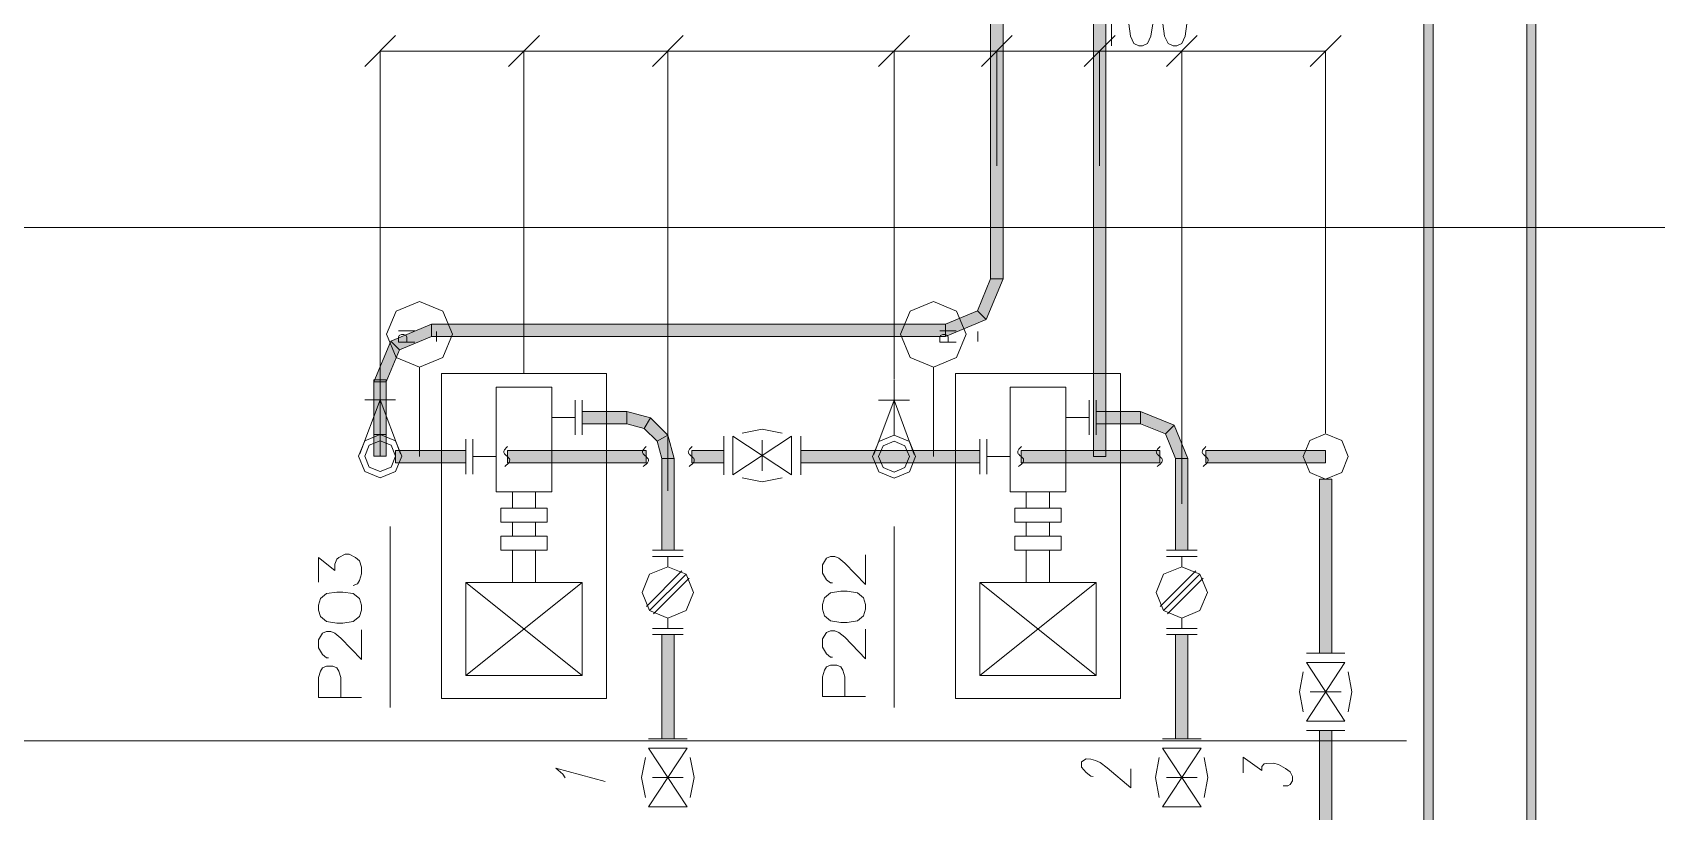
# Model space of a CAD drawing. Header units: millimetres. Extents: x 261 to 114907, y 32 to 1998430.
# Drawn here: x 64702 to 72605, y 1959214 to 1963001 of the extents above; entities that cross this region are included whole.
import ezdxf

# ---------------------------------------------------------------- set-up
doc = ezdxf.new("R2010")
doc.units = ezdxf.units.MM

msp = doc.modelspace()

# ---------------------------------------------------------------- hatches: boundary and pattern name
h = msp.add_hatch(color=0)
h.dxf.hatch_style = 2
h.paths.add_polyline_path([(71517.8, 1958852.2), (71472.6, 1958852.2), (71472.6, 1977070.1), (71517.8, 1977070.1)])
h = msp.add_hatch(color=0)
h.dxf.hatch_style = 2
h.paths.add_polyline_path([(72017.7, 1958351.9), (71972.9, 1958351.9), (71972.9, 1976569.8), (72017.7, 1976569.8)])
h = msp.add_hatch(color=0)
h.dxf.hatch_style = 2
h.paths.add_polyline_path([(69424.9, 1961802.7), (69364.5, 1961802.7), (69364.5, 1971054.9), (69424.9, 1971054.9)])
h = msp.add_hatch(color=0)
h.dxf.hatch_style = 2
h.paths.add_polyline_path([(69924.7, 1960939.1), (69864.8, 1960939.1), (69864.8, 1967054.2), (69924.7, 1967054.2)])
h = msp.add_hatch(color=0)
h.dxf.hatch_style = 2
h.paths.add_polyline_path([(69342.6, 1961604.9), (69424.9, 1961802.7), (69364.5, 1961802.7), (69300.3, 1961647.1)])
h = msp.add_hatch(color=0)
h.dxf.hatch_style = 2
h.paths.add_polyline_path([(69144.8, 1961522.6), (69342.6, 1961604.9), (69300.3, 1961647.1), (69144.8, 1961582.9)])
h = msp.add_hatch(color=0)
h.dxf.hatch_style = 2
h.paths.add_polyline_path([(66644.2, 1961582.9), (66445.9, 1961500.6), (66488.6, 1961458.3), (66644.2, 1961522.6)])
h = msp.add_hatch(color=0)
h.dxf.hatch_style = 2
h.paths.add_polyline_path([(69144.8, 1961582.9), (69144.8, 1961522.6), (66644.2, 1961522.6), (66644.2, 1961582.9)])
h = msp.add_hatch(color=0)
h.dxf.hatch_style = 2
h.paths.add_polyline_path([(66445.9, 1961500.6), (66364.1, 1961302.8), (66424, 1961302.8), (66488.6, 1961458.3)])
h = msp.add_hatch(color=0)
h.dxf.hatch_style = 2
h.paths.add_polyline_path([(66424, 1961046.4), (66364.1, 1961046.4), (66364.1, 1961313.1), (66424, 1961313.1)])
h = msp.add_hatch(color=0)
h.dxf.hatch_style = 2
h.paths.add_polyline_path([(66424, 1960941.2), (66364.1, 1960941.2), (66364.1, 1961302.8), (66424, 1961302.8)])
h = msp.add_hatch(color=0)
h.dxf.hatch_style = 2
h.paths.add_polyline_path([(67376.7, 1961099), (67376.7, 1961158.9), (67593.9, 1961158.9), (67593.9, 1961099)])
h = msp.add_hatch(color=0)
h.dxf.hatch_style = 2
h.paths.add_polyline_path([(67709, 1961128.3), (67593.9, 1961158.9), (67593.9, 1961099), (67678.8, 1961076.1)])
h = msp.add_hatch(color=0)
h.dxf.hatch_style = 2
h.paths.add_polyline_path([(67793.4, 1961043.8), (67709, 1961128.3), (67678.8, 1961076.1), (67741.3, 1961014.1)])
h = msp.add_hatch(color=0)
h.dxf.hatch_style = 2
h.paths.add_polyline_path([(69877.3, 1961099), (69877.3, 1961158.9), (70094.5, 1961158.9), (70094.5, 1961099)])
h = msp.add_hatch(color=0)
h.dxf.hatch_style = 2
h.paths.add_polyline_path([(70257.4, 1961091.6), (70094.5, 1961158.9), (70094.5, 1961099), (70214.7, 1961049.4)])
h = msp.add_hatch(color=0)
h.dxf.hatch_style = 2
h.paths.add_polyline_path([(70324.6, 1960929.2), (70257.4, 1961091.6), (70214.7, 1961049.4), (70264.7, 1960929.2)])
h = msp.add_hatch(color=0)
h.dxf.hatch_style = 2
h.paths.add_polyline_path([(67824, 1960929.2), (67793.4, 1961043.8), (67741.3, 1961014.1), (67764.1, 1960929.2)])
h = msp.add_hatch(color=0)
h.dxf.hatch_style = 2
h.paths.add_polyline_path([(66811.8, 1960968.8), (66811.8, 1960908.9), (66468.8, 1960908.9), (66468.8, 1960968.8)])
h = msp.add_hatch(color=0)
h.dxf.hatch_style = 2
h.paths.add_polyline_path([(67687.8, 1960968.8), (67687.8, 1960908.9), (67013, 1960908.9), (67013, 1960968.8)])
h = msp.add_hatch(color=0)
h.dxf.hatch_style = 2
h.paths.add_polyline_path([(67764.1, 1960929.2), (67824, 1960929.2), (67824, 1960484), (67764.1, 1960484)])
h = msp.add_hatch(color=0)
h.dxf.hatch_style = 2
h.paths.add_polyline_path([(68065.8, 1960968.8), (68065.8, 1960908.9), (67911.1, 1960908.9), (67911.1, 1960968.8)])
h = msp.add_hatch(color=0)
h.dxf.hatch_style = 2
h.paths.add_polyline_path([(69312.4, 1960968.8), (69312.4, 1960908.9), (68441.1, 1960908.9), (68441.1, 1960968.8)])
h = msp.add_hatch(color=0)
h.dxf.hatch_style = 2
h.paths.add_polyline_path([(70188.5, 1960968.8), (70188.5, 1960908.9), (69513.6, 1960908.9), (69513.6, 1960968.8)])
h = msp.add_hatch(color=0)
h.dxf.hatch_style = 2
h.paths.add_polyline_path([(70264.7, 1960929.2), (70324.6, 1960929.2), (70324.6, 1960484), (70264.7, 1960484)])
h = msp.add_hatch(color=0)
h.dxf.hatch_style = 2
h.paths.add_polyline_path([(70411.7, 1960908.9), (70411.7, 1960968.8), (70994.7, 1960968.8), (70994.7, 1960908.9)])
h = msp.add_hatch(color=0)
h.dxf.hatch_style = 2
h.paths.add_polyline_path([(70965, 1960828.8), (71024.9, 1960828.8), (71024.9, 1959982.9), (70965, 1959982.9)])
h = msp.add_hatch(color=0)
h.dxf.hatch_style = 2
h.paths.add_polyline_path([(67764.1, 1960073.8), (67824, 1960073.8), (67824, 1959566.2), (67764.1, 1959566.2)])
h = msp.add_hatch(color=0)
h.dxf.hatch_style = 2
h.paths.add_polyline_path([(70264.7, 1960073.8), (70324.6, 1960073.8), (70324.6, 1959566.2), (70264.7, 1959566.2)])
h = msp.add_hatch(color=0)
h.dxf.hatch_style = 2
h.paths.add_polyline_path([(70965, 1959608), (71024.9, 1959608), (71024.9, 1957852), (70965, 1957852)])

# ---------------------------------------------------------------- linework, layer by layer
at = {"color": 0, "lineweight": 0}
for points in [[(71517.8, 1958852.2), (71472.6, 1958852.2), (71472.6, 1977070.1), (71517.8, 1977070.1)], [(72017.7, 1958351.9), (71972.9, 1958351.9), (71972.9, 1976569.8), (72017.7, 1976569.8)], [(69424.9, 1961802.7), (69364.5, 1961802.7), (69364.5, 1971054.9), (69424.9, 1971054.9)], [(69924.7, 1960939.1), (69864.8, 1960939.1), (69864.8, 1967054.2), (69924.7, 1967054.2)], [(70086.3, 1963186.3), (70061.3, 1963174.3), (70044.5, 1963138.5), (70036.3, 1963079), (70036.3, 1963043.3), (70044.5, 1962983.8), (70061.3, 1962948), (70086.3, 1962936), (70103.1, 1962936), (70128.1, 1962948), (70144.5, 1962983.8), (70153.1, 1963043.3), (70153.1, 1963079), (70144.5, 1963138.5), (70128.1, 1963174.3), (70103.1, 1963186.3)], [(70253.1, 1963186.3), (70228.1, 1963174.3), (70211.3, 1963138.5), (70203.1, 1963079), (70203.1, 1963043.3), (70211.3, 1962983.8), (70228.1, 1962948), (70253.1, 1962936), (70269.9, 1962936), (70294.9, 1962948), (70311.3, 1962983.8), (70319.9, 1963043.3), (70319.9, 1963079), (70311.3, 1963138.5), (70294.9, 1963174.3), (70269.9, 1963186.3)], [(69342.6, 1961604.9), (69424.9, 1961802.7), (69364.5, 1961802.7), (69300.3, 1961647.1)], [(66425.7, 1961533.8), (66472.7, 1961646.7), (66585.6, 1961693.6), (66698.5, 1961646.7), (66745.4, 1961533.8), (66698.5, 1961420.9), (66585.6, 1961374.3), (66472.7, 1961420.9)], [(68926.3, 1961533.8), (68973.3, 1961646.7), (69086.2, 1961693.6), (69199.1, 1961646.7), (69246, 1961533.8), (69199.1, 1961420.9), (69086.2, 1961374.3), (68973.3, 1961420.9)], [(69144.8, 1961522.6), (69342.6, 1961604.9), (69300.3, 1961647.1), (69144.8, 1961582.9)], [(66644.2, 1961582.9), (66445.9, 1961500.6), (66488.6, 1961458.3), (66644.2, 1961522.6)], [(69144.8, 1961582.9), (69144.8, 1961522.6), (66644.2, 1961522.6), (66644.2, 1961582.9)], [(66445.9, 1961500.6), (66364.1, 1961302.8), (66424, 1961302.8), (66488.6, 1961458.3)], [(66424, 1961046.4), (66364.1, 1961046.4), (66364.1, 1961313.1), (66424, 1961313.1)], [(66424, 1960941.2), (66364.1, 1960941.2), (66364.1, 1961302.8), (66424, 1961302.8)], [(67376.7, 1961099), (67376.7, 1961158.9), (67593.9, 1961158.9), (67593.9, 1961099)], [(67709, 1961128.3), (67593.9, 1961158.9), (67593.9, 1961099), (67678.8, 1961076.1)], [(67793.4, 1961043.8), (67709, 1961128.3), (67678.8, 1961076.1), (67741.3, 1961014.1)], [(69877.3, 1961099), (69877.3, 1961158.9), (70094.5, 1961158.9), (70094.5, 1961099)], [(70257.4, 1961091.6), (70094.5, 1961158.9), (70094.5, 1961099), (70214.7, 1961049.4)], [(70324.6, 1960929.2), (70257.4, 1961091.6), (70214.7, 1961049.4), (70264.7, 1960929.2)], [(66289.1, 1960941.2), (66319.7, 1961015.4), (66393.8, 1961046.4), (66468.4, 1961015.4), (66498.9, 1960941.2), (66468.4, 1960867.1), (66393.8, 1960836.1), (66319.7, 1960867.1)], [(66318.8, 1960941.2), (66340.8, 1960994.3), (66393.8, 1961016.2), (66447.2, 1960994.3), (66468.8, 1960941.2), (66447.2, 1960888.2), (66393.8, 1960866.3), (66340.8, 1960888.2)], [(67824, 1960929.2), (67793.4, 1961043.8), (67741.3, 1961014.1), (67764.1, 1960929.2)], [(68789.7, 1960939.1), (68820.3, 1961013.2), (68894.4, 1961043.8), (68969, 1961013.2), (68999.6, 1960939.1), (68969, 1960864.5), (68894.4, 1960833.9), (68820.3, 1960864.5)], [(68819.4, 1960939.1), (68841.4, 1960992.1), (68894.4, 1961014.1), (68947.4, 1960992.1), (68969.4, 1960939.1), (68947.4, 1960886.1), (68894.4, 1960864.1), (68841.4, 1960886.1)], [(70884.8, 1960939.1), (70917.1, 1961016.7), (70994.7, 1961049), (71072.7, 1961016.7), (71104.6, 1960939.1), (71072.7, 1960861.1), (70994.7, 1960828.8), (70917.1, 1960861.1)], [(66811.8, 1960968.8), (66811.8, 1960908.9), (66468.8, 1960908.9), (66468.8, 1960968.8)], [(67687.8, 1960968.8), (67687.8, 1960908.9), (67013, 1960908.9), (67013, 1960968.8)], [(67764.1, 1960929.2), (67824, 1960929.2), (67824, 1960484), (67764.1, 1960484)], [(68065.8, 1960968.8), (68065.8, 1960908.9), (67911.1, 1960908.9), (67911.1, 1960968.8)], [(69312.4, 1960968.8), (69312.4, 1960908.9), (68441.1, 1960908.9), (68441.1, 1960968.8)], [(70188.5, 1960968.8), (70188.5, 1960908.9), (69513.6, 1960908.9), (69513.6, 1960968.8)], [(70264.7, 1960929.2), (70324.6, 1960929.2), (70324.6, 1960484), (70264.7, 1960484)], [(70411.7, 1960908.9), (70411.7, 1960968.8), (70994.7, 1960968.8), (70994.7, 1960908.9)], [(70965, 1960828.8), (71024.9, 1960828.8), (71024.9, 1959982.9), (70965, 1959982.9)], [(67668.9, 1960278.9), (67705.5, 1960367.3), (67793.9, 1960403.9), (67882.6, 1960367.3), (67919.3, 1960278.9), (67882.6, 1960190.6), (67793.9, 1960154), (67705.5, 1960190.6)], [(70169.5, 1960278.9), (70206.1, 1960367.3), (70294.5, 1960403.9), (70383.2, 1960367.3), (70419.4, 1960278.9), (70383.2, 1960190.6), (70294.5, 1960154), (70206.1, 1960190.6)], [(66213.2, 1960128.5), (66183.5, 1960128.5), (66133.5, 1960136.7), (66103.4, 1960160.9), (66093.5, 1960192.7), (66093.5, 1960216.9), (66103.4, 1960248.8), (66133.5, 1960272.9), (66183.5, 1960280.7), (66213.2, 1960280.7), (66263.2, 1960272.9), (66293.4, 1960248.8), (66303.3, 1960216.9), (66303.3, 1960192.7), (66293.4, 1960160.9), (66263.2, 1960136.7)], [(68666, 1960132.8), (68635.9, 1960132.8), (68585.9, 1960140.6), (68555.7, 1960164.7), (68545.8, 1960196.6), (68545.8, 1960220.8), (68555.7, 1960252.6), (68585.9, 1960276.8), (68635.9, 1960284.5), (68666, 1960284.5), (68716, 1960276.8), (68745.8, 1960252.6), (68755.7, 1960220.8), (68755.7, 1960196.6), (68745.8, 1960164.7), (68716, 1960140.6)], [(67764.1, 1960073.8), (67824, 1960073.8), (67824, 1959566.2), (67764.1, 1959566.2)], [(70264.7, 1960073.8), (70324.6, 1960073.8), (70324.6, 1959566.2), (70264.7, 1959566.2)], [(70965, 1959608), (71024.9, 1959608), (71024.9, 1957852), (70965, 1957852)]]:
    msp.add_lwpolyline(points, close=True, dxfattribs=at)
for points in [[(69953.2, 1963186.3), (69953.2, 1962936)], [(66468.8, 1962986), (66318.8, 1962836)], [(67019.1, 1962836), (67169, 1962986)], [(67169, 1962986), (67019.1, 1962836)], [(67718.9, 1962836), (67868.8, 1962986)], [(67868.8, 1962986), (67718.9, 1962836)], [(68819.4, 1962836), (68969.4, 1962986)], [(68969.4, 1962986), (68819.4, 1962836)], [(69319.7, 1962836), (69469.7, 1962986)], [(69469.7, 1962986), (69319.7, 1962836)], [(69819.6, 1962836), (69970, 1962986)], [(69970, 1962986), (69819.6, 1962836)], [(70219.5, 1962836), (70369.4, 1962986)], [(70369.4, 1962986), (70219.5, 1962836)], [(70919.7, 1962836), (71069.7, 1962986)], [(66393.8, 1960944.7), (66393.8, 1962913.1)], [(66393.8, 1962911), (67094, 1962911)], [(67094, 1961346.3), (67094, 1962913.1)], [(67094, 1961346.3), (67094, 1962913.1)], [(67094, 1962911), (67793.9, 1962911)], [(67793.9, 1960772.8), (67793.9, 1962913.1)], [(67793.9, 1960772.8), (67793.9, 1962913.1)], [(67793.9, 1962911), (68894.4, 1962911)], [(68894.4, 1961314.4), (68894.4, 1962913.1)], [(68894.4, 1961314.4), (68894.4, 1962913.1)], [(68894.4, 1962911), (69394.7, 1962911)], [(69394.7, 1962352.9), (69394.7, 1962913.1)], [(69394.7, 1962352.9), (69394.7, 1962913.1)], [(69394.7, 1962911), (69895, 1962911)], [(69895, 1962352.9), (69895, 1962913.1)], [(69895, 1962352.9), (69895, 1962913.1)], [(69895, 1962911), (70294.5, 1962911)], [(70294.5, 1960709.8), (70294.5, 1962913.1)], [(70294.5, 1960709.8), (70294.5, 1962913.1)], [(70294.5, 1962911), (70994.7, 1962911)], [(70994.7, 1961052.4), (70994.7, 1962913.1)], [(92350.1, 1962053), (37837.3, 1962053)], [(66562.7, 1961551), (66482.6, 1961551)], [(66562.7, 1961495.4), (66482.6, 1961495.4), (66482.6, 1961519.1), (66486.4, 1961527.3), (66490.3, 1961529.9), (66498.1, 1961532.5), (66509.3, 1961532.5), (66517, 1961529.9), (66520.9, 1961527.3), (66524.4, 1961519.1), (66524.4, 1961495.4)], [(66667.9, 1961547.1), (66667.9, 1961499.3)], [(69196.5, 1961551), (69116.8, 1961551)], [(69196.5, 1961495.4), (69116.8, 1961495.4), (69116.8, 1961519.1), (69120.2, 1961527.3), (69124.1, 1961529.9), (69131.9, 1961532.5), (69143.1, 1961532.5), (69150.8, 1961529.9), (69154.7, 1961527.3), (69158.6, 1961519.1), (69158.6, 1961495.4)], [(69301.6, 1961547.1), (69301.6, 1961499.3)], [(66585.6, 1961374.3), (66585.6, 1960939.1)], [(66693.3, 1959762.3), (66693.3, 1961342.9)], [(67495.2, 1961342.9), (66693.3, 1961342.9)], [(67495.2, 1959762.3), (67495.2, 1961342.9)], [(69086.2, 1961374.3), (69086.2, 1960939.1)], [(69193.9, 1959762.3), (69193.9, 1961342.9)], [(69995.8, 1961342.9), (69193.9, 1961342.9)], [(69995.8, 1959762.3), (69995.8, 1961342.9)], [(66958.7, 1961276.1), (67229.8, 1961276.1)], [(66958.7, 1960767.2), (66958.7, 1961276.1)], [(67229.8, 1960767.2), (67229.8, 1961276.1)], [(68894.4, 1961043.8), (68894.4, 1961311)], [(69459.3, 1961276.1), (69730.4, 1961276.1)], [(69459.3, 1960767.2), (69459.3, 1961276.1)], [(69730.4, 1960767.2), (69730.4, 1961276.1)], [(66393.8, 1961215.3), (66295.6, 1960952)], [(66468.8, 1961215.3), (66318.8, 1961215.3)], [(66393.8, 1961215.3), (66492.5, 1960952)], [(67342.7, 1961214), (67342.7, 1961044.2)], [(67376.7, 1961214), (67376.7, 1961044.2)], [(68894.4, 1961213.2), (68796.2, 1960949.9)], [(68969.4, 1961213.2), (68819.4, 1961213.2)], [(68894.4, 1961213.2), (68993.1, 1960949.9)], [(69843.3, 1961214), (69843.3, 1961044.2)], [(69877.3, 1961214), (69877.3, 1961044.2)], [(67342.7, 1961129.1), (67229.8, 1961129.1)], [(69843.3, 1961129.1), (69730.4, 1961129.1)], [(66811.8, 1961024), (66811.8, 1960854.2)], [(66845.8, 1961024), (66845.8, 1960854.2)], [(68065.8, 1961038.6), (68065.8, 1960851.2)], [(68111, 1961038.6), (68111, 1960851.2)], [(68111, 1960851.2), (68395.8, 1961038.6)], [(68111, 1961038.6), (68395.8, 1960851.2)], [(68351, 1961053.7), (68253.6, 1961072.2), (68155.8, 1961053.7)], [(68253.6, 1960869.7), (68253.6, 1961019.7)], [(68395.8, 1961038.6), (68395.8, 1960851.2)], [(68441.1, 1961038.6), (68441.1, 1960851.2)], [(69312.4, 1961024), (69312.4, 1960854.2)], [(69346, 1961024), (69346, 1960854.2)], [(66845.8, 1960939.1), (66958.7, 1960939.1)], [(67014.3, 1960988.2), (67007.4, 1960981.8), (67001.8, 1960975.3), (66999.2, 1960971.8), (66997.5, 1960968.8), (66996.2, 1960965.8), (66995.8, 1960962.4), (66995.8, 1960959.3), (66997.1, 1960956.3), (66998.8, 1960953.3), (67001, 1960950.7), (67006.6, 1960944.7), (67013, 1960939.1), (67019.1, 1960933.1), (67021.6, 1960930.5), (67023.4, 1960927.5), (67024.7, 1960924.4), (67024.7, 1960921.4), (67024.2, 1960918.4), (67023.4, 1960915.4), (67021.6, 1960912.4), (67019.5, 1960909.4), (67016.9, 1960905.9), (67013.9, 1960902.9), (67007.4, 1960896.9), (67000.1, 1960890.4)], [(67688.7, 1960988.2), (67682.2, 1960981.8), (67676.6, 1960975.3), (67674.1, 1960971.8), (67672.3, 1960968.8), (67671, 1960965.8), (67670.2, 1960962.4), (67670.6, 1960959.3), (67671.5, 1960956.3), (67673.2, 1960953.3), (67675.8, 1960950.7), (67681.4, 1960944.7), (67687.8, 1960939.1), (67693.9, 1960933.1), (67696, 1960930.5), (67698.2, 1960927.5), (67699.1, 1960924.4), (67699.5, 1960921.4), (67699.1, 1960918.4), (67698.2, 1960915.4), (67696.5, 1960912.4), (67694.3, 1960909.4), (67691.7, 1960905.9), (67688.7, 1960902.9), (67681.8, 1960896.9), (67674.5, 1960890.4)], [(67911.9, 1960988.2), (67905.5, 1960981.8), (67899.9, 1960975.3), (67897.3, 1960971.8), (67895.6, 1960968.8), (67894.3, 1960965.8), (67893.4, 1960962.4), (67893.8, 1960959.3), (67894.7, 1960956.3), (67896.4, 1960953.3), (67899, 1960950.7), (67904.6, 1960944.7), (67911.1, 1960939.1), (67917.1, 1960933.1), (67919.3, 1960930.5), (67921.4, 1960927.5), (67922.3, 1960924.4), (67922.7, 1960921.4), (67922.3, 1960918.4), (67921.4, 1960915.4), (67919.7, 1960912.4), (67917.5, 1960909.4), (67914.9, 1960905.9), (67911.9, 1960902.9), (67905, 1960896.9), (67897.7, 1960890.4)], [(69346, 1960939.1), (69459.3, 1960939.1)], [(69514.5, 1960988.2), (69508, 1960981.8), (69502.4, 1960975.3), (69499.9, 1960971.8), (69498.1, 1960968.8), (69496.8, 1960965.8), (69496.4, 1960962.4), (69496.4, 1960959.3), (69497.3, 1960956.3), (69499, 1960953.3), (69501.6, 1960950.7), (69507.2, 1960944.7), (69513.6, 1960939.1), (69519.7, 1960933.1), (69522.3, 1960930.5), (69524, 1960927.5), (69524.8, 1960924.4), (69525.3, 1960921.4), (69524.8, 1960918.4), (69524, 1960915.4), (69522.3, 1960912.4), (69520.1, 1960909.4), (69517.5, 1960905.9), (69514.5, 1960902.9), (69507.6, 1960896.9), (69500.3, 1960890.4)], [(70189.3, 1960988.2), (70182.9, 1960981.8), (70176.8, 1960975.3), (70174.7, 1960971.8), (70172.9, 1960968.8), (70171.7, 1960965.8), (70170.8, 1960962.4), (70171.2, 1960959.3), (70172.1, 1960956.3), (70173.8, 1960953.3), (70176.4, 1960950.7), (70182, 1960944.7), (70188.5, 1960939.1), (70194.5, 1960933.1), (70196.6, 1960930.5), (70198.8, 1960927.5), (70199.7, 1960924.4), (70200.1, 1960921.4), (70199.7, 1960918.4), (70198.8, 1960915.4), (70197.1, 1960912.4), (70194.9, 1960909.4), (70192.3, 1960905.9), (70189.3, 1960902.9), (70182.4, 1960896.9), (70175.1, 1960890.4)], [(70412.5, 1960988.2), (70406.1, 1960981.8), (70400.5, 1960975.3), (70397.9, 1960971.8), (70396.2, 1960968.8), (70394.9, 1960965.8), (70394, 1960962.4), (70394.4, 1960959.3), (70395.3, 1960956.3), (70397, 1960953.3), (70399.6, 1960950.7), (70405.2, 1960944.7), (70411.7, 1960939.1), (70417.7, 1960933.1), (70419.9, 1960930.5), (70422, 1960927.5), (70422.9, 1960924.4), (70423.3, 1960921.4), (70422.9, 1960918.4), (70422, 1960915.4), (70420.3, 1960912.4), (70418.1, 1960909.4), (70415.6, 1960905.9), (70412.5, 1960902.9), (70405.6, 1960896.9), (70398.3, 1960890.4)], [(66958.7, 1960767.2), (67229.8, 1960767.2)], [(67037.6, 1960688.3), (67037.6, 1960767.2)], [(67150.5, 1960688.3), (67150.5, 1960767.2)], [(68155.8, 1960835.7), (68253.6, 1960817.1), (68351, 1960835.7)], [(69459.3, 1960767.2), (69730.4, 1960767.2)], [(69538.2, 1960688.3), (69538.2, 1960767.2)], [(69651.1, 1960688.3), (69651.1, 1960767.2)], [(66981.1, 1960620.2), (66981.1, 1960688.3)], [(66981.1, 1960688.3), (67206.9, 1960688.3)], [(67206.9, 1960620.2), (67206.9, 1960688.3)], [(69481.8, 1960620.2), (69481.8, 1960688.3)], [(69481.8, 1960688.3), (69707.6, 1960688.3)], [(69707.6, 1960620.2), (69707.6, 1960688.3)], [(66981.1, 1960620.2), (67206.9, 1960620.2)], [(67037.6, 1960552.6), (67037.6, 1960620.2)], [(67150.5, 1960552.6), (67150.5, 1960620.2)], [(69481.8, 1960620.2), (69707.6, 1960620.2)], [(69538.2, 1960552.6), (69538.2, 1960620.2)], [(69651.1, 1960552.6), (69651.1, 1960620.2)], [(66442.5, 1959719.2), (66442.5, 1960598.7)], [(66981.1, 1960552.6), (66981.1, 1960484.9)], [(66981.1, 1960552.6), (67206.9, 1960552.6)], [(67206.9, 1960552.6), (67206.9, 1960484.9)], [(68894.8, 1959719.2), (68894.8, 1960598.7)], [(69481.8, 1960552.6), (69481.8, 1960484.9)], [(69481.8, 1960552.6), (69707.6, 1960552.6)], [(69707.6, 1960552.6), (69707.6, 1960484.9)], [(66093.5, 1960328.9), (66093.5, 1960448.7), (66173.6, 1960384.9), (66173.6, 1960416.8), (66183.5, 1960441), (66193.4, 1960448.7), (66223.6, 1960464.7), (66243.4, 1960464.7), (66273.6, 1960448.7), (66293.4, 1960432.8), (66303.3, 1960400.9), (66303.3, 1960368.6), (66293.4, 1960336.7), (66283.5, 1960320.7), (66263.2, 1960312.5)], [(66981.1, 1960484.9), (67206.9, 1960484.9)], [(67037.6, 1960326.3), (67037.6, 1960484.9)], [(67150.5, 1960326.3), (67150.5, 1960484.9)], [(67868.8, 1960484), (67718.9, 1960484)], [(67868.8, 1960453.9), (67718.9, 1960453.9)], [(67793.9, 1960403.9), (67793.9, 1960453.9)], [(68595.8, 1960324.6), (68585.9, 1960324.6), (68565.6, 1960340.5), (68545.8, 1960372.9), (68545.8, 1960412.9), (68565.6, 1960444.8), (68585.9, 1960452.6), (68605.7, 1960452.6), (68626, 1960444.8), (68655.7, 1960420.7), (68755.7, 1960316.8), (68755.7, 1960460.8)], [(69481.8, 1960484.9), (69707.6, 1960484.9)], [(69538.2, 1960326.3), (69538.2, 1960484.9)], [(69651.1, 1960326.3), (69651.1, 1960484.9)], [(70369.4, 1960484), (70219.5, 1960484)], [(70369.4, 1960453.9), (70219.5, 1960453.9)], [(70294.5, 1960403.9), (70294.5, 1960453.9)], [(67862.8, 1960383.2), (67689.6, 1960210)], [(70363.4, 1960383.2), (70190.2, 1960210)], [(66811.8, 1959874.3), (66811.8, 1960326.3)], [(66811.8, 1960326.3), (67376.7, 1960326.3)], [(66811.8, 1960326.3), (67376.7, 1959874.3)], [(67376.7, 1960326.3), (66811.8, 1959874.3)], [(67376.7, 1959874.3), (67376.7, 1960326.3)], [(67882.6, 1960367.3), (67705.5, 1960190.6)], [(67898.1, 1960347.9), (67724.9, 1960174.6)], [(69312.4, 1959874.3), (69312.4, 1960326.3)], [(69312.4, 1960326.3), (69877.3, 1960326.3)], [(69312.4, 1960326.3), (69877.3, 1959874.3)], [(69877.3, 1960326.3), (69312.4, 1959874.3)], [(69877.3, 1959874.3), (69877.3, 1960326.3)], [(70383.2, 1960367.3), (70206.1, 1960190.6)], [(70398.7, 1960347.9), (70225.5, 1960174.6)], [(67793.9, 1960154), (67793.9, 1960104)], [(70294.5, 1960154), (70294.5, 1960104)], [(66143.4, 1959960.5), (66133.5, 1959960.5), (66113.3, 1959976.9), (66093.5, 1960008.7), (66093.5, 1960048.8), (66113.3, 1960080.7), (66133.5, 1960088.5), (66153.4, 1960088.5), (66173.6, 1960080.7), (66203.3, 1960056.6), (66303.3, 1959952.7), (66303.3, 1960096.6)], [(67868.8, 1960104), (67718.9, 1960104)], [(67868.8, 1960073.8), (67718.9, 1960073.8)], [(68595.8, 1959964.8), (68585.9, 1959964.8), (68565.6, 1959980.7), (68545.8, 1960012.6), (68545.8, 1960052.7), (68565.6, 1960084.6), (68585.9, 1960092.8), (68605.7, 1960092.8), (68626, 1960084.6), (68655.7, 1960060.5), (68755.7, 1959956.6), (68755.7, 1960100.5)], [(70369.4, 1960104), (70219.5, 1960104)], [(70369.4, 1960073.8), (70219.5, 1960073.8)], [(70901.2, 1959982.9), (71088.6, 1959982.9)], [(66303.3, 1959768.7), (66093.5, 1959768.7), (66093.5, 1959864.8), (66103.4, 1959896.7), (66113.3, 1959912.6), (66133.5, 1959920.8), (66163.3, 1959920.8), (66183.5, 1959912.6), (66193.4, 1959896.7), (66203.3, 1959864.8), (66203.3, 1959768.7)], [(68755.7, 1959772.6), (68545.8, 1959772.6), (68545.8, 1959868.7), (68555.7, 1959900.6), (68565.6, 1959916.5), (68585.9, 1959924.7), (68616, 1959924.7), (68635.9, 1959916.5), (68645.8, 1959900.6), (68655.7, 1959868.7), (68655.7, 1959772.6)], [(70901.2, 1959938.1), (71088.6, 1959938.1)], [(71088.6, 1959652.8), (70901.2, 1959938.1)], [(70901.2, 1959652.8), (71088.6, 1959938.1)], [(66811.8, 1959874.3), (67376.7, 1959874.3)], [(69312.4, 1959874.3), (69877.3, 1959874.3)], [(70885.7, 1959892.8), (70867.2, 1959795.4), (70885.7, 1959698.1)], [(71103.7, 1959698.1), (71122.3, 1959795.4), (71103.7, 1959892.8)], [(67495.2, 1959762.3), (66693.3, 1959762.3)], [(69995.8, 1959762.3), (69193.9, 1959762.3)], [(71069.7, 1959795.4), (70919.7, 1959795.4)], [(70901.2, 1959652.8), (71088.6, 1959652.8)], [(70901.2, 1959608), (71088.6, 1959608)], [(65850.4, 1959557.6), (63489.8, 1959557.6)], [(71387.3, 1959557.6), (65850.4, 1959557.6)], [(67700.3, 1959566.2), (67887.8, 1959566.2)], [(67700.3, 1959521.4), (67887.8, 1959521.4)], [(67887.8, 1959236.1), (67700.3, 1959521.4)], [(67700.3, 1959236.1), (67887.8, 1959521.4)], [(70201, 1959566.2), (70388.4, 1959566.2)], [(70201, 1959521.4), (70388.4, 1959521.4)], [(70388.4, 1959236.1), (70201, 1959521.4)], [(70201, 1959236.1), (70388.4, 1959521.4)], [(67294, 1959376.6), (67282.4, 1959394.7), (67248.3, 1959424.8), (67488.3, 1959360.2)], [(67685.3, 1959476.1), (67666.3, 1959378.7), (67685.3, 1959281.4)], [(67902.9, 1959281.4), (67921.4, 1959378.7), (67902.9, 1959476.1)], [(69863.6, 1959383.1), (69851.9, 1959386.1), (69829.1, 1959402.9), (69806.2, 1959429.2), (69806.2, 1959455), (69829.1, 1959469.7), (69851.9, 1959468.4), (69874.8, 1959462.3), (69897.6, 1959451.1), (69932.1, 1959426.6), (70046.3, 1959329.2), (70046.3, 1959421.8)], [(70185.4, 1959476.1), (70166.9, 1959378.7), (70185.4, 1959281.4)], [(70403.5, 1959281.4), (70422, 1959378.7), (70403.5, 1959476.1)], [(70593.1, 1959401.1), (70593.1, 1959478.3), (70684.4, 1959412.8), (70684.4, 1959433), (70695.7, 1959445.5), (70707.3, 1959447.7), (70741.3, 1959448.5), (70764.6, 1959442.5), (70798.6, 1959423.1), (70821.5, 1959406.8), (70833.1, 1959383.1), (70833.1, 1959362.4), (70821.5, 1959345.1), (70810.3, 1959337.8), (70787.4, 1959338.7)], [(67868.8, 1959378.7), (67718.9, 1959378.7)], [(70369.4, 1959378.7), (70219.5, 1959378.7)], [(67700.3, 1959236.1), (67887.8, 1959236.1)], [(70201, 1959236.1), (70388.4, 1959236.1)]]:
    msp.add_lwpolyline(points, dxfattribs=at)

doc.saveas('drawing.dxf')
